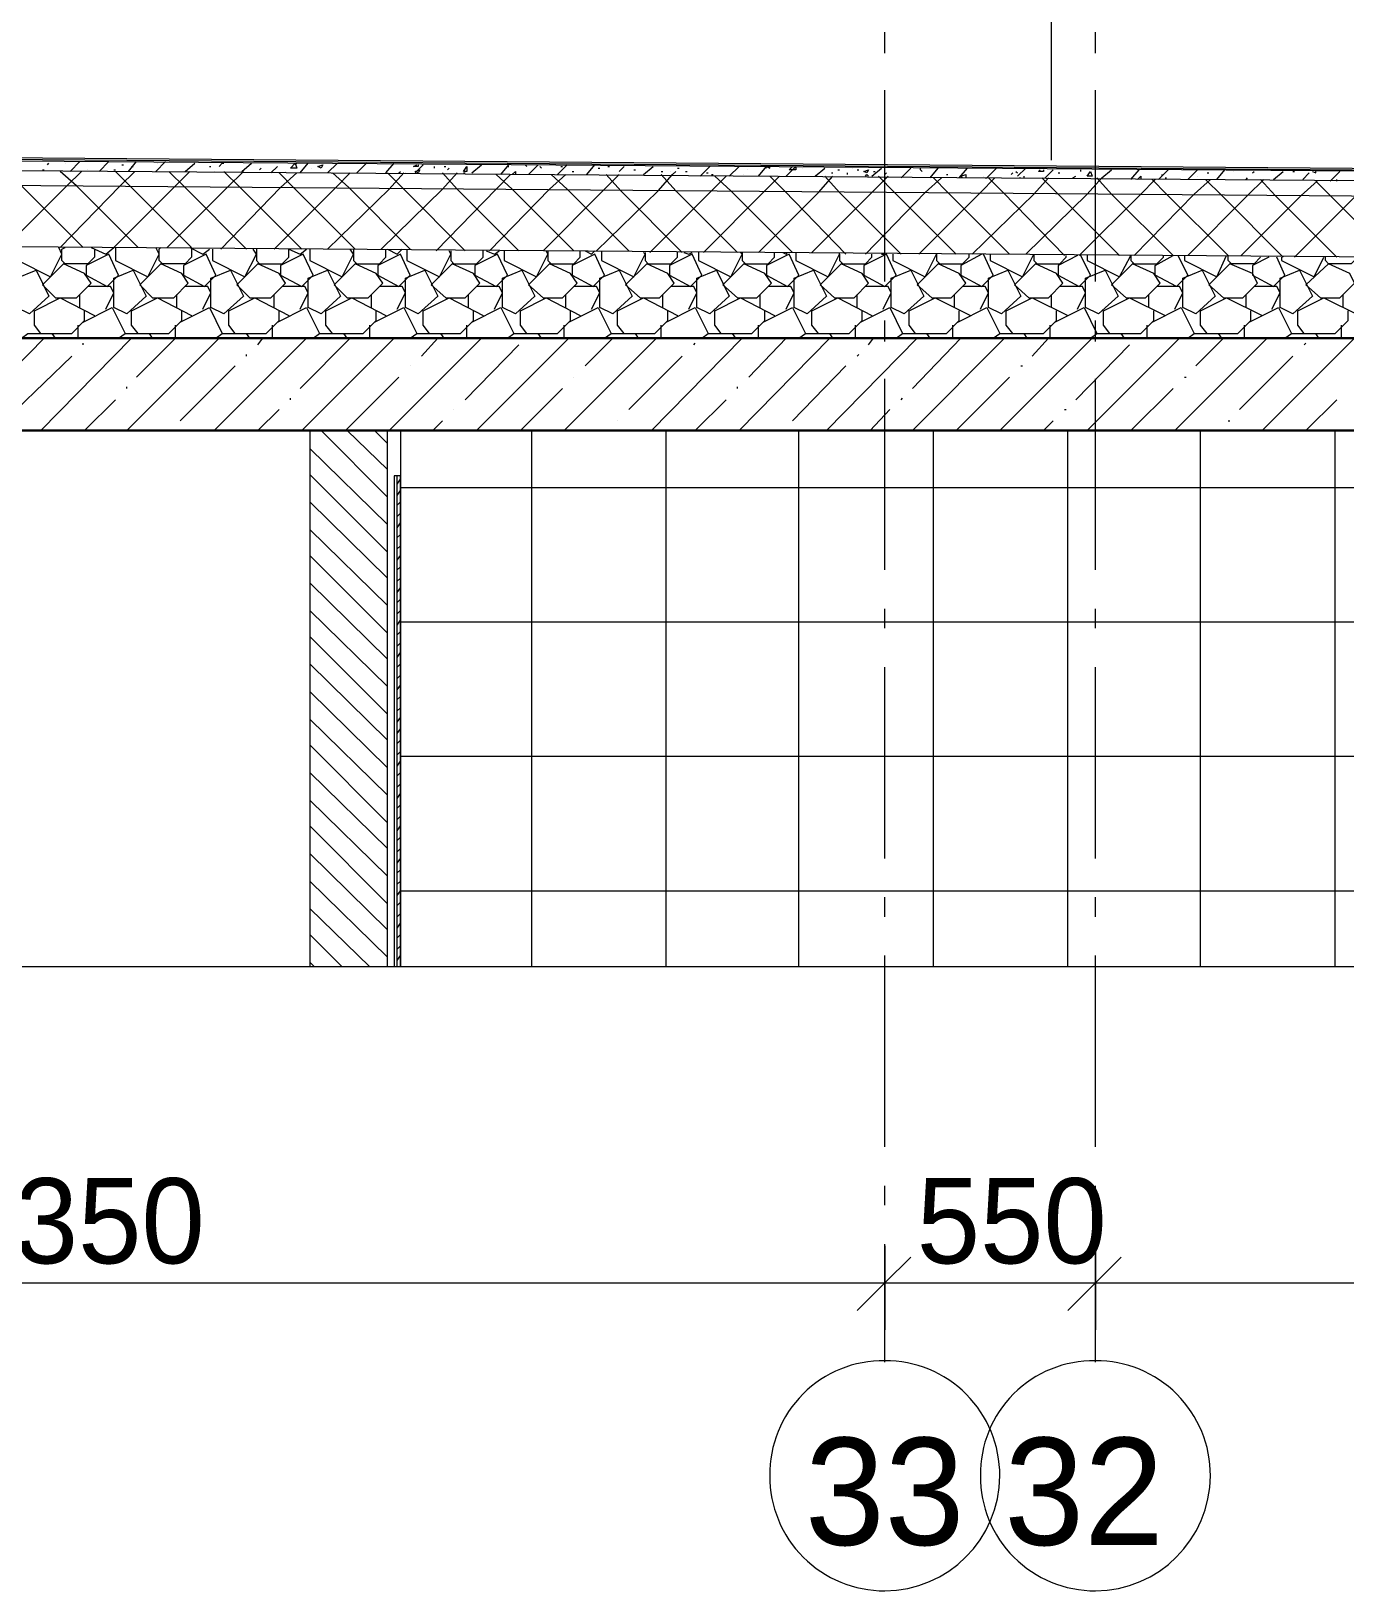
# Model space of a CAD drawing. Header units: millimetres. Extents: x 2294 to 908349, y -83289 to 219220.
# Drawn here: x 875697 to 879242, y 202157 to 206365 of the extents above; entities that cross this region are included whole.
import ezdxf

# ---------------------------------------------------------------- set-up
doc = ezdxf.new("R2010")
doc.units = ezdxf.units.MM
doc.layers.add('PDF _Геометрия', color=7, linetype='Continuous')
doc.layers.add('PDF _Текст', color=7, linetype='Continuous')

msp = doc.modelspace()

# ---------------------------------------------------------------- linework, layer by layer
at = {"layer": 'PDF _Геометрия', "lineweight": 30}
for points in [[(901961.1, 204688.4), (900772.1, 204688.4), (900772.1, 205287.3), (900772.1, 205536.5), (900772.1, 206629.4), (900514.2, 206629.4), (900514.2, 205536.5), (873196.2, 205536.5), (873196.2, 205287.3), (873196.2, 203840.3)], [(873454.1, 203840.3), (873454.1, 205287.3), (900514.2, 205287.3), (900514.2, 204688.4), (900514.2, 204439.2), (900514.2, 203840.3)]]:
    msp.add_lwpolyline(points, dxfattribs=at)
at = {"layer": 'PDF _Геометрия', "lineweight": 9}
for points in [[(878450.8, 206017.4), (878450.8, 206445.8), (878258.5, 206445.8), (873650.8, 206445.8), (873650.8, 206061.1)], [(878000.5, 206305.9), (878000.5, 206362.7)], [(878568.9, 206305.9), (878568.9, 206362.7)], [(878000.5, 205689.5), (878000.5, 206205.4)], [(878568.9, 205689.5), (878568.9, 206205.4)], [(878000.5, 205527.8), (878000.5, 205584.6)], [(878568.9, 205527.8), (878568.9, 205584.6)], [(878000.5, 204911.4), (878000.5, 205427.2)], [(878568.9, 204911.4), (878568.9, 205427.2)], [(876658.5, 203840.3), (876658.5, 205287.3), (876448.6, 205287.3), (876448.6, 203840.3)], [(881100, 203840.3), (881100, 205287.3), (881091.3, 205287.3), (881082.5, 205287.3), (881082.5, 203840.3), (881082.5, 205287.3), (876693.4, 205287.3), (876693.4, 203840.3), (876693.4, 205164.9), (876684.7, 205164.9), (876676, 205164.9), (876676, 203840.3)], [(876684.7, 203840.3), (876684.7, 205164.9)], [(878000.5, 204754), (878000.5, 204806.5)], [(878568.9, 204754), (878568.9, 204806.5)], [(878000.5, 204133.2), (878000.5, 204649.1)], [(878568.9, 204133.2), (878568.9, 204649.1)], [(901961.1, 203840.3), (887115.3, 203840.3), (887036.6, 203687.3), (886883.6, 203997.7), (886804.9, 203840.3), (871959, 203840.3)], [(878000.5, 203975.9), (878000.5, 204028.3)], [(878568.9, 203975.9), (878568.9, 204028.3)], [(878000.5, 203355.1), (878000.5, 203870.9)], [(878568.9, 203355.1), (878568.9, 203870.9)], [(878000.5, 203197.7), (878000.5, 203250.2)], [(878568.9, 203197.7), (878568.9, 203250.2)], [(878000.5, 202773.7), (878000.5, 203092.8)], [(878000.5, 203088.4), (878000.5, 202987.9), (878000.5, 202861.1)], [(878568.9, 202773.7), (878568.9, 203092.8)], [(878568.9, 203088.4), (878568.9, 202987.9), (878568.9, 202861.1)], [(873580.9, 203057.8), (873506.6, 202987.9), (878000.5, 202987.9), (877926.2, 202913.6)], [(878070.5, 203057.8), (878000.5, 202987.9), (878568.9, 202987.9), (878494.5, 202913.6)], [(878638.8, 203057.8), (878568.9, 202987.9), (900793.9, 202987.9)]]:
    msp.add_lwpolyline(points, dxfattribs=at)
msp.add_lwpolyline([(873642.1, 205536.5), (885725.1, 205536.5), (885725.1, 205728.9), (885725.1, 205895), (885725.1, 205938.7), (885725.1, 205960.5), (885725.1, 205964.9), (885725.1, 205969.3), (885327.3, 205947.4), (885191.8, 205947.4), (874700, 206030.5), (873642.1, 206061.1), (873642.1, 206056.7), (873642.1, 206052.3), (873642.1, 206030.5), (873642.1, 205986.8), (873642.1, 205825)], close=True, dxfattribs=at)
at = {"layer": 'PDF _Геометрия', "lineweight": 20}
for points in [[(900361.1, 206056.7), (898909.8, 206026.1), (886144.8, 205943.1), (885725.1, 205964.9), (885327.3, 205943.1), (885191.8, 205943.1), (874700, 206026.1), (873642.1, 206056.7)], [(900361.1, 206052.3), (898909.8, 206021.7), (886144.8, 205943.1), (885725.1, 205960.5), (885327.3, 205943.1), (885191.8, 205943.1), (874700, 206021.7), (873642.1, 206052.3)], [(900361.1, 206030.5), (898909.8, 205999.9), (886144.8, 205916.8), (885725.1, 205938.7), (885327.3, 205916.8), (885191.8, 205916.8), (874695.6, 205995.5), (873642.1, 206030.5)], [(900361.1, 205986.8), (898909.8, 205956.2), (886140.4, 205877.5), (885725.1, 205895), (885327.3, 205873.1), (885191.8, 205873.1), (874695.6, 205956.2), (873642.1, 205986.8)], [(900361.1, 205825), (898909.8, 205790.1), (886140.4, 205711.4), (885725.1, 205728.9), (885331.7, 205711.4), (885187.4, 205711.4), (874695.6, 205790.1), (873642.1, 205825)]]:
    msp.add_lwpolyline(points, dxfattribs=at)
at = {"layer": 'PDF _Геометрия', "color": 250, "lineweight": 9, "true_color": 0x1d1d1d}
for points in [[(875740.4, 206004.3), (875744.8, 206008.6)], [(875788.5, 206008.6), (875788.5, 206008.6)], [(875801.6, 205986.8), (875827.9, 206013)], [(875880.3, 205986.8), (875906.6, 206013)], [(875959, 205986.8), (875980.9, 206013)], [(876033.3, 205986.8), (876059.6, 206013)], [(876037.7, 206008.6), (876037.7, 206008.6)], [(876112, 205986.8), (876138.3, 206008.6)], [(876203.8, 205999.9), (876212.6, 206008.6), (876216.9, 206008.6)], [(876212.6, 206008.6), (876212.6, 206008.6)], [(876265, 205986.8), (876291.3, 206008.6)], [(876409.3, 206004.3), (876413.7, 206008.6)], [(876422.4, 205982.4), (876444.3, 206008.6)], [(876496.7, 205982.4), (876523, 206008.6)], [(876575.4, 205982.4), (876601.6, 206008.6)], [(876654.1, 205982.4), (876676, 206008.6)], [(875836.6, 205781.3), (875670.5, 205947.4), (875626.8, 205991.1)], [(875626.8, 205781.3), (875792.9, 205947.4), (875832.2, 205986.8)], [(875727.3, 205991.1), (875731.7, 205991.1)], [(875775.4, 205781.3), (875937.2, 205947.4), (875976.5, 205986.8)], [(875985.3, 205781.3), (875819.1, 205947.4), (875775.4, 205986.8)], [(875849.7, 205991.1), (875849.7, 205991.1)], [(875858.5, 205781.3), (875897.8, 205763.8), (875919.7, 205781.3), (876081.4, 205943.1), (876125.1, 205986.8)], [(875919.7, 205991.1), (875924.1, 205991.1)], [(876129.5, 205781.3), (875963.4, 205947.4), (875924.1, 205986.8)], [(875941.5, 206004.3), (875945.9, 206004.3)], [(875967.8, 205999.9), (875972.1, 205999.9)], [(876063.9, 205781.3), (876225.7, 205943.1), (876269.4, 205986.8)], [(876278.1, 205776.9), (876112, 205943.1), (876068.3, 205986.8)], [(876177.6, 205999.9), (876182, 205999.9)], [(876190.7, 205986.8), (876190.7, 205986.8)], [(876208.2, 205776.9), (876370, 205943.1), (876413.7, 205982.4)], [(876426.8, 205776.9), (876260.7, 205943.1), (876216.9, 205986.8)], [(876313.1, 205991.1), (876317.5, 205995.5)], [(876343.7, 205982.4), (876361.2, 205999.9)], [(876352.5, 205776.9), (876518.6, 205943.1), (876557.9, 205982.4)], [(876571, 205776.9), (876404.9, 205943.1), (876365.6, 205982.4)], [(876383.1, 205986.8), (876383.1, 205986.8)], [(876453, 205995.5), (876453, 205995.5)], [(876496.7, 205776.9), (876662.8, 205938.7), (876702.2, 205982.4)], [(876719.7, 205776.9), (876553.6, 205943.1), (876509.8, 205982.4)], [(876641, 205776.9), (876807.1, 205938.7), (876846.5, 205982.4)], [(876868.3, 205772.6), (876702.2, 205938.7), (876658.5, 205982.4)], [(876689.1, 205982.4), (876693.4, 205986.8)], [(876706.6, 205982.4), (876706.6, 205982.4)], [(876741.5, 206004.3), (876741.5, 205999.9), (876728.4, 205999.9), (876737.2, 206004.3)], [(876732.8, 205982.4), (876754.6, 206004.3)], [(876785.3, 205995.5), (876785.3, 205999.9)], [(876789.6, 205772.6), (876951.4, 205938.7), (876990.7, 205978)], [(877012.6, 205772.6), (876846.5, 205938.7), (876807.1, 205982.4)], [(876811.5, 205999.9), (876815.9, 205999.9)], [(876820.2, 205991.1), (876824.6, 205995.5)], [(876863.9, 205982.4), (876868.3, 205982.4)], [(876885.8, 205982.4), (876912, 206004.3)], [(876933.9, 205772.6), (877095.6, 205938.7), (877139.3, 205978)], [(877161.2, 205772.6), (876995.1, 205938.7), (876951.4, 205978)], [(876964.5, 205978), (876986.3, 206004.3)], [(876982, 205999.9), (876986.3, 205999.9)], [(876995.1, 205978), (877003.8, 205986.8), (877003.8, 205978)], [(877030.1, 206004.3), (877034.4, 205999.9)], [(877038.8, 205978), (877065, 206004.3)], [(877069.4, 205999.9), (877073.8, 205995.5)], [(877078.1, 205772.6), (877239.9, 205934.3), (877283.6, 205978)], [(877309.8, 205772.6), (877143.7, 205938.7), (877100, 205978)], [(877117.5, 205978), (877143.7, 206004.3)], [(877126.2, 205999.9), (877130.6, 205999.9)], [(877156.8, 205986.8), (877161.2, 205986.8)], [(877196.2, 205978), (877218, 206004.3)], [(877222.4, 205772.6), (877388.5, 205934.3), (877427.9, 205978), (877436.6, 205986.8)], [(877226.8, 205995.5), (877231.2, 205995.5)], [(877454.1, 205768.2), (877288, 205934.3), (877248.6, 205978)], [(877253, 205999.9), (877257.4, 205999.9)], [(877283.6, 205986.8), (877296.7, 205999.9)], [(877323, 205991.1), (877327.3, 205991.1)], [(877349.2, 205978), (877375.4, 205999.9)], [(877366.7, 205768.2), (877532.8, 205934.3), (877572.1, 205973.7)], [(877397.3, 205986.8), (877401.6, 205986.8)], [(877602.7, 205768.2), (877436.6, 205934.3), (877397.3, 205978)], [(877423.5, 205986.8), (877423.5, 205986.8)], [(877441, 205995.5), (877445.4, 205995.5)], [(877462.8, 205986.8), (877467.2, 205986.8)], [(877502.2, 205973.7), (877528.4, 205999.9)], [(877510.9, 205768.2), (877677.1, 205934.3), (877716.4, 205973.7)], [(877519.7, 205982.4), (877524, 205982.4)], [(877532.8, 205978), (877537.2, 205978)], [(877751.4, 205768.2), (877585.2, 205934.3), (877541.5, 205973.7)], [(877580.9, 205973.7), (877607.1, 205999.9)], [(877620.2, 205978), (877620.2, 205978)], [(877629, 205991.1), (877629, 205991.1)], [(877659.6, 205973.7), (877681.4, 205999.9), (877690.2, 205995.5), (877690.2, 205999.9)], [(877659.6, 205768.2), (877821.3, 205929.9), (877860.7, 205973.7)], [(877677.1, 205999.9), (877681.4, 205995.5)], [(877895.6, 205763.8), (877729.5, 205934.3), (877690.2, 205973.7)], [(877716.4, 205973.7), (877716.4, 205973.7)], [(877733.9, 205973.7), (877760.1, 205999.9), (877760.1, 205991.1), (877742.6, 205991.1), (877751.4, 205999.9)], [(877777.6, 205995.5), (877777.6, 205995.5)], [(877803.8, 205768.2), (877965.6, 205929.9), (878009.3, 205973.7)], [(877812.6, 205973.7), (877838.8, 205995.5)], [(877812.6, 205978), (877812.6, 205978)], [(878044.3, 205763.8), (877878.1, 205929.9), (877838.8, 205973.7)], [(877856.3, 205982.4), (877860.7, 205982.4)], [(877873.8, 205991.1), (877878.1, 205991.1)], [(877900, 205978), (877900, 205982.4)], [(877913.1, 205995.5), (877913.1, 205995.5)], [(877926.2, 205991.1), (877930.6, 205991.1)], [(877948.1, 205973.7), (877952.5, 205978), (877956.8, 205973.7)], [(877948.1, 205763.8), (878109.8, 205929.9), (878153.6, 205969.3)], [(877965.6, 205973.7), (877991.8, 205995.5)], [(877969.9, 205986.8), (877974.3, 205986.8)], [(878192.9, 205763.8), (878026.8, 205929.9), (877983.1, 205973.7)], [(878000.5, 205978), (878004.9, 205982.4)], [(878044.3, 205969.3), (878070.5, 205995.5)], [(878070.5, 205982.4), (878070.5, 205982.4)], [(878092.4, 205763.8), (878258.5, 205929.9), (878297.8, 205969.3)], [(878101.1, 205986.8), (878096.7, 205991.1), (878096.7, 205995.5)], [(878123, 205969.3), (878144.8, 205995.5)], [(878337.2, 205763.8), (878171, 205929.9), (878131.7, 205969.3)], [(878166.7, 205978), (878171, 205978)], [(878201.6, 205969.3), (878223.5, 205995.5)], [(878210.4, 205969.3), (878206, 205973.7), (878219.1, 205978), (878219.1, 205969.3)], [(878236.6, 205763.8), (878402.7, 205925.6), (878442.1, 205969.3)], [(878267.2, 205973.7), (878267.2, 205973.7)], [(878271.6, 205969.3), (878276, 205969.3), (878302.2, 205995.5)], [(878485.8, 205759.5), (878319.7, 205929.9), (878280.3, 205969.3)], [(878341.5, 205978), (878345.9, 205982.4)], [(878354.6, 205986.8), (878359, 205982.4)], [(878359, 205973.7), (878380.9, 205995.5)], [(878363.4, 205969.3), (878367.8, 205969.3)], [(878376.5, 205969.3), (878376.5, 205973.7)], [(878380.9, 205763.8), (878547, 205925.6), (878586.3, 205969.3), (878612.6, 205991.1)], [(878429, 205991.1), (878429, 205986.8), (878415.8, 205986.8), (878420.2, 205991.1)], [(878634.4, 205759.5), (878468.3, 205925.6), (878424.6, 205969.3)], [(878433.3, 205969.3), (878455.2, 205991.1)], [(878468.3, 205982.4), (878472.7, 205982.4)], [(878507.7, 205969.3), (878516.4, 205973.7)], [(878525.1, 205759.5), (878691.3, 205925.6), (878730.6, 205964.9)], [(878529.5, 205986.8), (878529.5, 205991.1)], [(878791.8, 205759.5), (878818, 205707), (878787.4, 205676.4), (878730.6, 205707), (878730.6, 205733.2), (878778.7, 205759.5), (878612.6, 205925.6), (878573.2, 205969.3)], [(878665, 205964.9), (878686.9, 205991.1)], [(878673.8, 205759.5), (878835.5, 205925.6), (878879.2, 205964.9)], [(878682.5, 205964.9), (878691.3, 205973.7), (878691.3, 205964.9)], [(879014.8, 205755.1), (878997.3, 205737.6), (878936.1, 205737.6), (878927.3, 205746.3), (878927.3, 205759.5), (878761.2, 205925.6), (878721.9, 205964.9)], [(878739.3, 205964.9), (878765.6, 205991.1)], [(878748.1, 205978), (878748.1, 205973.7)], [(878756.8, 205969.3), (878761.2, 205969.3)], [(878818, 205964.9), (878844.3, 205991.1)], [(878818, 205759.5), (878979.8, 205921.2), (879023.5, 205964.9)], [(878844.3, 205973.7), (878844.3, 205973.7)], [(879076, 205755.1), (878909.8, 205921.2), (878866.1, 205964.9)], [(878870.5, 205982.4), (878874.9, 205982.4)], [(878896.7, 205964.9), (878918.6, 205991.1)], [(878940.4, 205986.8), (878940.4, 205986.8)], [(878975.4, 205964.9), (878979.8, 205969.3)], [(878992.9, 205982.4), (878997.3, 205986.8)], [(879220.2, 205755.1), (879054.1, 205921.2), (879014.8, 205964.9)], [(879049.7, 205964.9), (879076, 205986.8)], [(879102.2, 205986.8), (879106.6, 205986.8)], [(879106.6, 205986.8), (879106.6, 205986.8)], [(879128.4, 205964.9), (879145.9, 205982.4)], [(879154.6, 205986.8), (879154.6, 205986.8)], [(879154.6, 205986.8), (879163.4, 205982.4), (879163.4, 205986.8)], [(879202.7, 205960.5), (879229, 205986.8)], [(879220.2, 205960.5), (879220.2, 205964.9)], [(878962.3, 205759.5), (879124, 205921.2), (879167.8, 205960.5)], [(879106.6, 205755.1), (879272.7, 205921.2), (879312, 205960.5)], [(879368.9, 205755.1), (879202.7, 205921.2), (879163.4, 205960.5)], [(875661.8, 205781.3), (875661.8, 205746.3), (875749.2, 205702.6), (875779.8, 205763.8), (875771, 205781.3)], [(875867.2, 205776.9), (875867.2, 205755.1), (875849.7, 205737.6), (875788.5, 205737.6), (875779.8, 205746.3), (875779.8, 205776.9), (875788.5, 205781.3)], [(875924.1, 205781.3), (875924.1, 205746.3), (876011.5, 205702.6), (876042.1, 205763.8), (876033.3, 205781.3)], [(876129.5, 205776.9), (876129.5, 205755.1), (876112, 205737.6), (876050.8, 205737.6), (876042.1, 205746.3), (876042.1, 205776.9), (876046.5, 205781.3)], [(876125.1, 205781.3), (876160.1, 205763.8), (876177.6, 205776.9)], [(876186.3, 205776.9), (876186.3, 205746.3), (876273.8, 205702.6), (876304.4, 205763.8), (876295.6, 205776.9)], [(876304.4, 205776.9), (876304.4, 205776.9)], [(876304.4, 205776.9), (876304.4, 205746.3), (876313.1, 205737.6), (876374.3, 205737.6), (876391.8, 205755.1), (876391.8, 205776.9), (876422.4, 205763.8), (876439.9, 205776.9)], [(876448.6, 205776.9), (876448.6, 205746.3), (876536.1, 205702.6), (876566.7, 205763.8), (876557.9, 205776.9)], [(876566.7, 205776.9), (876566.7, 205746.3), (876575.4, 205737.6), (876636.6, 205737.6), (876654.1, 205755.1), (876654.1, 205776.9)], [(876658.5, 205776.9), (876684.7, 205763.8), (876697.8, 205776.9)], [(876710.9, 205776.9), (876710.9, 205746.3), (876798.4, 205702.6), (876829, 205763.8), (876824.6, 205772.6)], [(876829, 205772.6), (876829, 205746.3), (876837.7, 205737.6), (876898.9, 205737.6), (876916.4, 205755.1), (876916.4, 205772.6)], [(876925.1, 205772.6), (876947, 205763.8), (876960.1, 205772.6)], [(876973.2, 205772.6), (876973.2, 205746.3), (877060.7, 205702.6), (877091.3, 205763.8), (877086.9, 205772.6)], [(877091.3, 205772.6), (877091.3, 205746.3), (877100, 205737.6), (877161.2, 205737.6), (877178.7, 205755.1), (877178.7, 205772.6)], [(877191.8, 205772.6), (877209.3, 205763.8), (877218, 205772.6)], [(877235.5, 205772.6), (877235.5, 205746.3), (877323, 205702.6), (877353.6, 205763.8), (877349.2, 205768.2)], [(877353.6, 205768.2), (877353.6, 205746.3), (877362.3, 205737.6), (877423.5, 205737.6), (877441, 205755.1), (877441, 205768.2)], [(877458.5, 205768.2), (877471.6, 205763.8), (877480.3, 205768.2)], [(877497.8, 205768.2), (877497.8, 205746.3), (877585.2, 205702.6), (877615.8, 205763.8), (877611.5, 205768.2)], [(877615.8, 205768.2), (877615.8, 205746.3), (877624.6, 205737.6), (877685.8, 205737.6), (877703.3, 205755.1), (877703.3, 205768.2)], [(877725.1, 205768.2), (877733.9, 205763.8), (877738.3, 205768.2)], [(877760.1, 205768.2), (877760.1, 205746.3), (877847.5, 205702.6), (877878.1, 205763.8), (877878.1, 205746.3), (877886.9, 205737.6), (877948.1, 205737.6), (877965.6, 205755.1), (877965.6, 205763.8)], [(877878.1, 205763.8), (877878.1, 205768.2)], [(877991.8, 205763.8), (877996.2, 205763.8), (878000.5, 205763.8)], [(878022.4, 205763.8), (878022.4, 205746.3), (878109.8, 205702.6), (878140.4, 205763.8), (878140.4, 205746.3), (878149.2, 205737.6), (878210.4, 205737.6), (878227.9, 205755.1), (878227.9, 205763.8)], [(878140.4, 205763.8), (878140.4, 205763.8)], [(878262.8, 205763.8), (878206, 205733.2), (878206, 205707), (878262.8, 205676.4), (878293.4, 205707), (878267.2, 205763.8)], [(878258.5, 205763.8), (878258.5, 205763.8)], [(878258.5, 205763.8), (878258.5, 205763.8)], [(878284.7, 205763.8), (878284.7, 205746.3), (878372.1, 205702.6), (878402.7, 205763.8), (878402.7, 205746.3), (878411.5, 205737.6), (878472.7, 205737.6), (878490.2, 205755.1), (878490.2, 205759.5)], [(878520.8, 205759.5), (878468.3, 205733.2), (878468.3, 205707), (878525.1, 205676.4), (878555.7, 205707), (878529.5, 205759.5)], [(878547, 205759.5), (878547, 205746.3), (878634.4, 205702.6), (878665, 205759.5), (878665, 205746.3), (878673.8, 205737.6), (878735, 205737.6), (878752.5, 205755.1), (878752.5, 205759.5)], [(878809.3, 205759.5), (878809.3, 205746.3), (878896.7, 205702.6), (878923, 205759.5)], [(879036.6, 205755.1), (878992.9, 205733.2), (878992.9, 205707), (879049.7, 205676.4), (879080.3, 205707), (879058.5, 205755.1)], [(879014.8, 205755.1), (879014.8, 205755.1)], [(879071.6, 205755.1), (879071.6, 205746.3), (879159, 205702.6), (879185.2, 205755.1)], [(879277, 205755.1), (879259.6, 205737.6), (879198.4, 205737.6), (879137.2, 205680.8), (879176.5, 205645.8), (879229, 205645.8), (879268.3, 205685.1), (879255.2, 205711.4), (879198.4, 205737.6), (879189.6, 205746.3), (879189.6, 205755.1)], [(875897.8, 205615.2), (875919.7, 205658.9), (875910.9, 205676.4), (875849.7, 205676.4)], [(876160.1, 205615.2), (876182, 205658.9), (876173.2, 205676.4), (876112, 205676.4)], [(876422.4, 205615.2), (876444.3, 205658.9), (876435.5, 205676.4), (876374.3, 205676.4)], [(876684.7, 205615.2), (876706.6, 205658.9), (876697.8, 205676.4), (876636.6, 205676.4)], [(876947, 205615.2), (876968.9, 205658.9), (876960.1, 205676.4), (876898.9, 205676.4)], [(877209.3, 205615.2), (877231.2, 205658.9), (877222.4, 205676.4), (877161.2, 205676.4)], [(877471.6, 205615.2), (877493.4, 205658.9), (877484.7, 205676.4), (877423.5, 205676.4)], [(877733.9, 205615.2), (877755.7, 205658.9), (877747, 205676.4), (877685.8, 205676.4)], [(877996.2, 205615.2), (878018, 205658.9), (878009.3, 205676.4), (877948.1, 205676.4)], [(878258.5, 205615.2), (878280.3, 205658.9), (878271.6, 205676.4), (878210.4, 205676.4)], [(878520.8, 205615.2), (878542.6, 205658.9), (878533.9, 205676.4), (878472.7, 205676.4)], [(878783.1, 205615.2), (878804.9, 205658.9), (878796.2, 205676.4), (878735, 205676.4)], [(879045.4, 205615.2), (879067.2, 205658.9), (879058.5, 205676.4), (878997.3, 205676.4)], [(875723, 205549.6), (875705.5, 205571.5), (875705.5, 205610.8), (875775.4, 205645.8), (875867.2, 205597.7)], [(875827.9, 205619.6), (875827.9, 205654.5)], [(875985.3, 205549.6), (875967.8, 205571.5), (875967.8, 205610.8), (876037.7, 205645.8), (876129.5, 205597.7)], [(876090.2, 205619.6), (876090.2, 205654.5)], [(876247.5, 205549.6), (876230.1, 205571.5), (876230.1, 205610.8), (876300, 205645.8), (876391.8, 205597.7)], [(876352.5, 205619.6), (876352.5, 205654.5)], [(876509.8, 205549.6), (876492.4, 205571.5), (876492.4, 205610.8), (876562.3, 205645.8), (876654.1, 205597.7)], [(876614.8, 205619.6), (876614.8, 205654.5)], [(876772.1, 205549.6), (876754.6, 205571.5), (876754.6, 205610.8), (876824.6, 205645.8), (876916.4, 205597.7)], [(876877.1, 205619.6), (876877.1, 205654.5)], [(877034.4, 205549.6), (877016.9, 205571.5), (877016.9, 205610.8), (877086.9, 205645.8), (877178.7, 205597.7)], [(877139.3, 205619.6), (877139.3, 205654.5)], [(877296.7, 205549.6), (877279.2, 205571.5), (877279.2, 205610.8), (877349.2, 205645.8), (877441, 205597.7)], [(877401.6, 205619.6), (877401.6, 205654.5)], [(877559, 205549.6), (877541.5, 205571.5), (877541.5, 205610.8), (877611.5, 205645.8), (877703.3, 205597.7)], [(877663.9, 205619.6), (877663.9, 205654.5)], [(877821.3, 205549.6), (877803.8, 205571.5), (877803.8, 205610.8), (877873.8, 205645.8), (877965.6, 205597.7)], [(877926.2, 205619.6), (877926.2, 205654.5)], [(878083.6, 205549.6), (878066.1, 205571.5), (878066.1, 205610.8), (878136.1, 205645.8), (878232.2, 205597.7)], [(878188.5, 205619.6), (878188.5, 205654.5)], [(878345.9, 205549.6), (878328.4, 205571.5), (878328.4, 205610.8), (878398.4, 205645.8), (878494.5, 205597.7)], [(878450.8, 205619.6), (878450.8, 205654.5)], [(878608.2, 205549.6), (878590.7, 205571.5), (878590.7, 205610.8), (878660.7, 205645.8), (878756.8, 205597.7)], [(878713.1, 205619.6), (878713.1, 205654.5)], [(878870.5, 205549.6), (878853, 205571.5), (878853, 205610.8), (878923, 205645.8), (879019.1, 205597.7)], [(878975.4, 205619.6), (878975.4, 205654.5)], [(879132.8, 205549.6), (879115.3, 205571.5), (879115.3, 205610.8), (879185.2, 205645.8), (879281.4, 205597.7)], [(879237.7, 205619.6), (879237.7, 205654.5)], [(875670.5, 205536.5), (875688, 205549.6), (875806, 205549.6), (875841, 205584.6), (875841, 205610.8)], [(875836.6, 205580.2), (875915.3, 205619.6), (875950.3, 205549.6)], [(875932.8, 205536.5), (875950.3, 205549.6), (876068.3, 205549.6), (876103.3, 205584.6), (876103.3, 205610.8)], [(876098.9, 205580.2), (876177.6, 205619.6), (876212.6, 205549.6)], [(876195.1, 205536.5), (876212.6, 205549.6), (876330.6, 205549.6), (876365.6, 205584.6), (876365.6, 205610.8)], [(876361.2, 205580.2), (876439.9, 205619.6), (876474.9, 205549.6)], [(876457.4, 205536.5), (876474.9, 205549.6), (876592.9, 205549.6), (876627.9, 205584.6), (876627.9, 205610.8)], [(876623.5, 205580.2), (876702.2, 205619.6), (876737.2, 205549.6)], [(876719.7, 205536.5), (876737.2, 205549.6), (876855.2, 205549.6), (876890.2, 205584.6), (876890.2, 205610.8)], [(876885.8, 205580.2), (876964.5, 205619.6), (876999.5, 205549.6)], [(876982, 205536.5), (876999.5, 205549.6), (877117.5, 205549.6), (877152.5, 205584.6), (877152.5, 205610.8)], [(877148.1, 205580.2), (877226.8, 205619.6), (877261.8, 205549.6)], [(877244.3, 205536.5), (877261.8, 205549.6), (877379.8, 205549.6), (877414.8, 205584.6), (877414.8, 205610.8)], [(877410.4, 205580.2), (877489.1, 205619.6), (877524, 205549.6)], [(877506.6, 205536.5), (877524, 205549.6), (877642.1, 205549.6), (877677.1, 205584.6), (877677.1, 205610.8)], [(877672.7, 205580.2), (877751.4, 205619.6), (877786.3, 205549.6)], [(877768.9, 205536.5), (877786.3, 205549.6), (877904.4, 205549.6), (877939.3, 205584.6), (877939.3, 205610.8)], [(877935, 205580.2), (878013.7, 205619.6), (878048.6, 205549.6)], [(878031.1, 205536.5), (878048.6, 205549.6), (878166.7, 205549.6), (878201.6, 205584.6), (878201.6, 205610.8)], [(878197.3, 205580.2), (878276, 205619.6), (878310.9, 205549.6)], [(878293.4, 205536.5), (878310.9, 205549.6), (878429, 205549.6), (878463.9, 205584.6), (878463.9, 205610.8)], [(878459.6, 205580.2), (878538.3, 205619.6), (878573.2, 205549.6)], [(878555.7, 205536.5), (878573.2, 205549.6), (878691.3, 205549.6), (878726.2, 205584.6), (878726.2, 205610.8)], [(878721.9, 205580.2), (878800.5, 205619.6), (878835.5, 205549.6)], [(878818, 205536.5), (878835.5, 205549.6), (878953.6, 205549.6), (878988.5, 205584.6), (878988.5, 205610.8)], [(878984.2, 205580.2), (879062.8, 205619.6), (879097.8, 205549.6)], [(879080.3, 205536.5), (879097.8, 205549.6), (879215.8, 205549.6), (879250.8, 205584.6), (879250.8, 205610.8)], [(875762.3, 205536.5), (875753.6, 205549.6)], [(875823.5, 205536.5), (875823.5, 205571.5)], [(875980.9, 205431.6), (876085.8, 205536.5), (876085.8, 205571.5)], [(876024.6, 205536.5), (876015.9, 205549.6)], [(876286.9, 205536.5), (876278.1, 205549.6)], [(876348.1, 205536.5), (876348.1, 205571.5)], [(876549.2, 205536.5), (876540.4, 205549.6)], [(876610.4, 205536.5), (876610.4, 205571.5)], [(876811.5, 205536.5), (876802.7, 205549.6)], [(876872.7, 205536.5), (876872.7, 205571.5)], [(877073.8, 205536.5), (877065, 205549.6)], [(877135, 205536.5), (877135, 205571.5)], [(877336.1, 205536.5), (877327.3, 205549.6)], [(877397.3, 205536.5), (877397.3, 205571.5)], [(877598.4, 205536.5), (877589.6, 205549.6)], [(877659.6, 205536.5), (877659.6, 205571.5)], [(877860.7, 205536.5), (877851.9, 205549.6)], [(877921.9, 205536.5), (877921.9, 205571.5)], [(878123, 205536.5), (878114.2, 205549.6)], [(878184.2, 205536.5), (878184.2, 205571.5)], [(878385.2, 205536.5), (878376.5, 205549.6)], [(878446.4, 205536.5), (878446.4, 205571.5)], [(878647.5, 205536.5), (878638.8, 205549.6)], [(878708.7, 205536.5), (878708.7, 205571.5)], [(878909.8, 205536.5), (878901.1, 205549.6)], [(878971, 205536.5), (878971, 205571.5)], [(879172.1, 205536.5), (879163.4, 205549.6)], [(879233.3, 205536.5), (879233.3, 205571.5)], [(875486.9, 205287.3), (875731.7, 205536.5)], [(875723, 205287.3), (875967.8, 205536.5)], [(875819.1, 205536.5), (875823.5, 205536.5), (875827.9, 205536.5)], [(875836.6, 205519), (875836.6, 205523.4)], [(875954.7, 205287.3), (876203.8, 205536.5)], [(876081.4, 205536.5), (876085.8, 205536.5), (876090.2, 205536.5)], [(876190.7, 205287.3), (876439.9, 205536.5)], [(876308.7, 205519), (876321.9, 205536.5)], [(876343.7, 205536.5), (876348.1, 205536.5), (876352.5, 205536.5)], [(876422.4, 205401), (876557.9, 205536.5)], [(876426.8, 205287.3), (876676, 205536.5)], [(876606, 205536.5), (876610.4, 205536.5), (876614.8, 205536.5)], [(876662.8, 205287.3), (876912, 205536.5)], [(876750.3, 205488.4), (876794, 205536.5)], [(876868.3, 205536.5), (876872.7, 205536.5), (876877.1, 205536.5)], [(876868.3, 205370.4), (877012.6, 205519)], [(876898.9, 205287.3), (877148.1, 205536.5)], [(877130.6, 205536.5), (877135, 205536.5), (877139.3, 205536.5)], [(877135, 205287.3), (877384.2, 205536.5)], [(877191.8, 205462.2), (877266.1, 205536.5)], [(877371, 205287.3), (877615.8, 205536.5)], [(877392.9, 205536.5), (877397.3, 205536.5), (877401.6, 205536.5)], [(877484.7, 205519), (877489.1, 205523.4)], [(877607.1, 205287.3), (877851.9, 205536.5)], [(877633.3, 205431.6), (877733.9, 205536.5)], [(877655.2, 205536.5), (877659.6, 205536.5), (877663.9, 205536.5)], [(877843.2, 205287.3), (878088, 205536.5)], [(877917.5, 205536.5), (877921.9, 205536.5), (877926.2, 205536.5)], [(877956.8, 205519), (877969.9, 205536.5)], [(878074.9, 205287.3), (878324, 205536.5)], [(878074.9, 205401), (878206, 205536.5)], [(878179.8, 205536.5), (878184.2, 205536.5), (878188.5, 205536.5)], [(878310.9, 205287.3), (878560.1, 205536.5)], [(878398.4, 205488.4), (878442.1, 205536.5), (878446.4, 205536.5), (878450.8, 205536.5)], [(878516.4, 205370.4), (878660.7, 205519)], [(878547, 205287.3), (878796.2, 205536.5)], [(878704.4, 205536.5), (878708.7, 205536.5), (878713.1, 205536.5)], [(878783.1, 205287.3), (879032.2, 205536.5)], [(878839.9, 205462.2), (878914.2, 205536.5)], [(878966.7, 205536.5), (878971, 205536.5), (878975.4, 205536.5)], [(879019.1, 205287.3), (879268.3, 205536.5)], [(879132.8, 205519), (879137.2, 205523.4)], [(879229, 205536.5), (879233.3, 205536.5), (879237.7, 205536.5)], [(875657.4, 205344.2), (875806, 205488.4)], [(876098.9, 205313.6), (876247.5, 205462.2)], [(876278.1, 205488.4), (876278.1, 205492.8)], [(876719.7, 205462.2), (876719.7, 205462.2)], [(877309.8, 205344.2), (877454.1, 205488.4)], [(877751.4, 205313.6), (877895.6, 205462.2)], [(877926.2, 205488.4), (877930.6, 205492.8)], [(878367.8, 205462.2), (878372.1, 205462.2)], [(878957.9, 205344.2), (879102.2, 205488.4)], [(876544.8, 205287.3), (876689.1, 205431.6)], [(877161.2, 205431.6), (877161.2, 205431.6)], [(878192.9, 205287.3), (878337.2, 205431.6)], [(878809.3, 205431.6), (878813.7, 205431.6)], [(875954.7, 205401), (875954.7, 205405.4)], [(877016.9, 205287.3), (877130.6, 205401)], [(877602.7, 205401), (877602.7, 205405.4)], [(878665, 205287.3), (878778.7, 205401)], [(875841, 205287.3), (875924.1, 205370.4)], [(876308.7, 205287.3), (876365.6, 205344.2)], [(876396.2, 205370.4), (876396.2, 205374.8)], [(876837.7, 205344.2), (876837.7, 205344.2)], [(877489.1, 205287.3), (877572.1, 205370.4)], [(877961.2, 205287.3), (878013.7, 205344.2)], [(878044.3, 205370.4), (878048.6, 205374.8)], [(878485.8, 205344.2), (878490.2, 205344.2)], [(879137.2, 205287.3), (879220.2, 205370.4)], [(876780.9, 205287.3), (876807.1, 205313.6)], [(877279.2, 205313.6), (877279.2, 205313.6)], [(878429, 205287.3), (878455.2, 205313.6)], [(878927.3, 205313.6), (878931.7, 205313.6)], [(876658.5, 205108.1), (876479.2, 205287.3)], [(876658.5, 205182.4), (876549.2, 205287.3)], [(876658.5, 205252.4), (876623.5, 205287.3)], [(876658.5, 205033.8), (876448.6, 205239.2)], [(876658.5, 204959.5), (876448.6, 205169.3)], [(876658.5, 204889.5), (876448.6, 205095)], [(876658.5, 204815.2), (876448.6, 205020.7)], [(876658.5, 204740.9), (876448.6, 204950.7)], [(876658.5, 204670.9), (876448.6, 204876.4)], [(876658.5, 204596.6), (876448.6, 204802.1)], [(876658.5, 204522.3), (876448.6, 204732.1)], [(876658.5, 204452.4), (876448.6, 204657.8)], [(876658.5, 204378), (876448.6, 204583.5)], [(876658.5, 204303.7), (876448.6, 204509.2)], [(876658.5, 204229.4), (876448.6, 204439.2)], [(876658.5, 204159.5), (876448.6, 204364.9)], [(876658.5, 204085.1), (876448.6, 204290.6)], [(876658.5, 204010.8), (876448.6, 204220.7)], [(876658.5, 203940.9), (876448.6, 204146.3)], [(876658.5, 203866.6), (876448.6, 204072)], [(876610.4, 203840.3), (876448.6, 203997.7)], [(876536.1, 203840.3), (876448.6, 203927.8)], [(876461.8, 203840.3), (876448.6, 203853.4)]]:
    msp.add_lwpolyline(points, dxfattribs=at)
for points in [[(876413.7, 205995.5), (876396.2, 205995.5), (876409.3, 206008.6)], [(876483.6, 206004.3), (876479.2, 205995.5), (876470.5, 205999.9)], [(876745.9, 205991.1), (876741.5, 205982.4), (876732.8, 205986.8)], [(876872.7, 205999.9), (876872.7, 205986.8), (876863.9, 205986.8)], [(877956.8, 205991.1), (877952.5, 205982.4), (877943.7, 205986.8)], [(878555.7, 205986.8), (878560.1, 205973.7), (878547, 205973.7)], [(875845.4, 205733.2), (875845.4, 205707), (875902.2, 205676.4), (875932.8, 205707), (875906.6, 205763.8)], [(876107.7, 205733.2), (876107.7, 205707), (876164.5, 205676.4), (876195.1, 205707), (876168.9, 205763.8)], [(876370, 205733.2), (876370, 205707), (876426.8, 205676.4), (876457.4, 205707), (876431.2, 205763.8)], [(876632.2, 205733.2), (876632.2, 205707), (876689.1, 205676.4), (876719.7, 205707), (876693.4, 205763.8)], [(876894.5, 205733.2), (876894.5, 205707), (876951.4, 205676.4), (876982, 205707), (876955.7, 205763.8)], [(877156.8, 205733.2), (877156.8, 205707), (877213.7, 205676.4), (877244.3, 205707), (877218, 205763.8)], [(877419.1, 205733.2), (877419.1, 205707), (877476, 205676.4), (877506.6, 205707), (877480.3, 205763.8)], [(877681.4, 205733.2), (877681.4, 205707), (877738.3, 205676.4), (877768.9, 205707), (877742.6, 205763.8)], [(877943.7, 205733.2), (877943.7, 205707), (878000.5, 205676.4), (878031.1, 205707), (878004.9, 205763.8)], [(875657.4, 205619.6), (875657.4, 205698.3), (875709.8, 205720.1), (875744.8, 205650.2), (875692.4, 205602.1)], [(875819.1, 205645.8), (875858.5, 205685.1), (875841, 205711.4), (875784.2, 205737.6), (875727.3, 205680.8), (875762.3, 205645.8)], [(875919.7, 205619.6), (875919.7, 205698.3), (875972.1, 205720.1), (876007.1, 205650.2), (875954.7, 205602.1)], [(876081.4, 205645.8), (876120.8, 205685.1), (876103.3, 205711.4), (876046.5, 205737.6), (875989.6, 205680.8), (876024.6, 205645.8)], [(876182, 205619.6), (876182, 205698.3), (876234.4, 205720.1), (876269.4, 205650.2), (876216.9, 205602.1)], [(876343.7, 205645.8), (876383.1, 205685.1), (876365.6, 205711.4), (876308.7, 205737.6), (876251.9, 205680.8), (876286.9, 205645.8)], [(876444.3, 205619.6), (876444.3, 205698.3), (876496.7, 205720.1), (876531.7, 205650.2), (876479.2, 205602.1)], [(876606, 205645.8), (876645.4, 205685.1), (876627.9, 205711.4), (876571, 205737.6), (876514.2, 205680.8), (876549.2, 205645.8)], [(876706.6, 205619.6), (876706.6, 205698.3), (876759, 205720.1), (876794, 205650.2), (876741.5, 205602.1)], [(876868.3, 205645.8), (876907.7, 205685.1), (876890.2, 205711.4), (876833.3, 205737.6), (876776.5, 205680.8), (876815.9, 205645.8)], [(876968.9, 205619.6), (876968.9, 205698.3), (877021.3, 205720.1), (877056.3, 205650.2), (877003.8, 205602.1)], [(877130.6, 205645.8), (877169.9, 205685.1), (877152.5, 205711.4), (877095.6, 205737.6), (877038.8, 205680.8), (877078.1, 205645.8)], [(877231.2, 205619.6), (877231.2, 205698.3), (877283.6, 205720.1), (877318.6, 205650.2), (877266.1, 205602.1)], [(877392.9, 205645.8), (877432.2, 205685.1), (877414.8, 205711.4), (877357.9, 205737.6), (877301.1, 205680.8), (877340.4, 205645.8)], [(877493.4, 205619.6), (877493.4, 205698.3), (877545.9, 205720.1), (877580.9, 205650.2), (877528.4, 205602.1)], [(877655.2, 205645.8), (877694.5, 205685.1), (877677.1, 205711.4), (877620.2, 205737.6), (877563.4, 205680.8), (877602.7, 205645.8)], [(877755.7, 205619.6), (877755.7, 205698.3), (877808.2, 205720.1), (877843.2, 205650.2), (877790.7, 205602.1)], [(877917.5, 205645.8), (877956.8, 205685.1), (877939.3, 205711.4), (877882.5, 205737.6), (877825.7, 205680.8), (877865, 205645.8)], [(878018, 205619.6), (878018, 205698.3), (878070.5, 205720.1), (878105.5, 205650.2), (878053, 205602.1)], [(878179.8, 205645.8), (878219.1, 205685.1), (878201.6, 205711.4), (878144.8, 205737.6), (878088, 205680.8), (878127.3, 205645.8)], [(878280.3, 205619.6), (878280.3, 205698.3), (878332.8, 205720.1), (878367.8, 205650.2), (878315.3, 205602.1)], [(878442.1, 205645.8), (878481.4, 205685.1), (878463.9, 205711.4), (878407.1, 205737.6), (878350.3, 205680.8), (878389.6, 205645.8)], [(878542.6, 205619.6), (878542.6, 205698.3), (878595.1, 205720.1), (878630.1, 205650.2), (878577.6, 205602.1)], [(878704.4, 205645.8), (878743.7, 205685.1), (878726.2, 205711.4), (878669.4, 205737.6), (878612.6, 205680.8), (878651.9, 205645.8)], [(878804.9, 205619.6), (878804.9, 205698.3), (878857.4, 205720.1), (878892.3, 205650.2), (878839.9, 205602.1)], [(878966.7, 205645.8), (879006, 205685.1), (878992.9, 205711.4), (878931.7, 205737.6), (878874.9, 205680.8), (878914.2, 205645.8)], [(879067.2, 205619.6), (879067.2, 205698.3), (879119.7, 205720.1), (879154.6, 205650.2), (879102.2, 205602.1)]]:
    msp.add_lwpolyline(points, close=True, dxfattribs=at)
at = {"layer": 'PDF _Геометрия', "color": 250, "lineweight": 9, "true_color": 0x262626}
for points in [[(877047.5, 203840.3), (877047.5, 205287.3)], [(877410.4, 203840.3), (877410.4, 205287.3)], [(877768.9, 203840.3), (877768.9, 205287.3)], [(878131.7, 203840.3), (878131.7, 205287.3)], [(878494.5, 203840.3), (878494.5, 205287.3)], [(878853, 203840.3), (878853, 205287.3)], [(879215.8, 203840.3), (879215.8, 205287.3)], [(876693.4, 205134.3), (881082.5, 205134.3)], [(876693.4, 204771.5), (881082.5, 204771.5)], [(876693.4, 204408.6), (881082.5, 204408.6)], [(876693.4, 204045.8), (881082.5, 204045.8)]]:
    msp.add_lwpolyline(points, dxfattribs=at)
at = {"layer": 'PDF _Геометрия', "color": 252, "lineweight": 9, "true_color": 0x878787}
for points in [[(876684.7, 205143.1), (876693.4, 205156.2)], [(876684.7, 205112.5), (876693.4, 205125.6)], [(876684.7, 205086.2), (876693.4, 205095)], [(876684.7, 205055.6), (876693.4, 205064.4)], [(876684.7, 205025), (876693.4, 205038.1)], [(876684.7, 204998.8), (876693.4, 205007.5)], [(876684.7, 204968.2), (876693.4, 204976.9)], [(876684.7, 204937.6), (876693.4, 204950.7)], [(876684.7, 204911.4), (876693.4, 204920.1)], [(876684.7, 204880.8), (876693.4, 204889.5)], [(876684.7, 204850.2), (876693.4, 204863.3)], [(876684.7, 204823.9), (876693.4, 204832.7)], [(876684.7, 204793.3), (876693.4, 204802.1)], [(876684.7, 204762.7), (876693.4, 204775.8)], [(876684.7, 204736.5), (876693.4, 204745.2)], [(876684.7, 204705.9), (876693.4, 204714.6)], [(876684.7, 204675.3), (876693.4, 204688.4)], [(876684.7, 204649.1), (876693.4, 204657.8)], [(876684.7, 204618.5), (876693.4, 204627.2)], [(876684.7, 204587.9), (876693.4, 204601)], [(876684.7, 204561.6), (876693.4, 204570.4)], [(876684.7, 204531), (876693.4, 204539.8)], [(876684.7, 204500.4), (876693.4, 204513.6)], [(876684.7, 204469.8), (876693.4, 204483)], [(876684.7, 204443.6), (876693.4, 204452.4)], [(876684.7, 204413), (876693.4, 204421.8)], [(876684.7, 204382.4), (876693.4, 204395.5)], [(876684.7, 204356.2), (876693.4, 204364.9)], [(876684.7, 204325.6), (876693.4, 204334.3)], [(876684.7, 204295), (876693.4, 204308.1)], [(876684.7, 204268.7), (876693.4, 204277.5)], [(876684.7, 204238.1), (876693.4, 204246.9)], [(876684.7, 204207.5), (876693.4, 204220.7)], [(876684.7, 204181.3), (876693.4, 204190.1)], [(876684.7, 204150.7), (876693.4, 204159.5)], [(876684.7, 204120.1), (876693.4, 204133.2)], [(876684.7, 204093.9), (876693.4, 204102.6)], [(876684.7, 204063.3), (876693.4, 204072)], [(876684.7, 204032.7), (876693.4, 204045.8)], [(876684.7, 204006.5), (876693.4, 204015.2)], [(876684.7, 203975.9), (876693.4, 203984.6)], [(876684.7, 203945.3), (876693.4, 203958.4)], [(876684.7, 203919), (876693.4, 203927.8)], [(876684.7, 203888.4), (876693.4, 203897.2)], [(876684.7, 203857.8), (876693.4, 203870.9)]]:
    msp.add_lwpolyline(points, dxfattribs=at)
at = {"layer": 'PDF _Геометрия', "lineweight": 18}
for points in [[(878000.5, 202778, 0.422535), (877690.2, 202467.7, 0.417263), (878000.5, 202157.3, 0.411972), (878310.9, 202467.7, 0.417263)], [(878568.9, 202778, 0.422535), (878258.5, 202467.7, 0.417263), (878568.9, 202157.3, 0.411972), (878879.2, 202467.7, 0.417263)]]:
    msp.add_lwpolyline(points, format="xyb", close=True, dxfattribs=at)

# ---------------------------------------------------------------- texts
at = {"layer": 'PDF _Текст', "attachment_point": 4, "style": ''}
for s, insert, char_height in [('4350', (875481.2, 203154), 229.97), ('550', (878086.6, 203154), 229.97), ('33 32', (877785, 202423.5), 289.45)]:
    msp.add_mtext(s, dxfattribs=dict(at, insert=insert, char_height=char_height))

doc.saveas('drawing.dxf')
